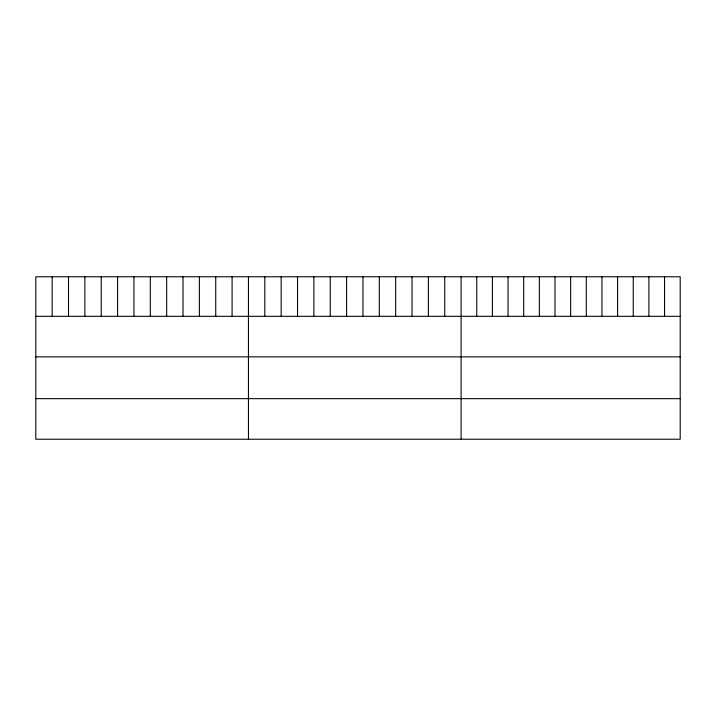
<?xml version="1.0" encoding="UTF-8"?>
<svg xmlns="http://www.w3.org/2000/svg" width="716" height="716" viewBox="0 0 716 716"><rect width="100%" height="100%" fill="white"/><g stroke="black" fill="none" stroke-linecap="round" stroke-linejoin="round"><path stroke-width="1.07" d="M680.2 316.311L680.2 439.221L35.8 439.221L35.8 276.779L680.2 276.779L680.2 316.311L35.8 316.311M35.8 356.872L680.2 356.872M35.8 398.66L680.2 398.66M664.546 276.779L664.546 316.311M648.902 276.779L648.902 316.311M633.248 276.779L633.248 316.311M617.604 276.779L617.604 316.311M601.95 276.779L601.95 316.311M586.306 276.779L586.306 316.311M570.652 276.779L570.652 316.311M554.998 276.779L554.998 316.311M539.354 276.779L539.354 316.311M523.7 276.779L523.7 316.311M508.056 276.779L508.056 316.311M492.402 276.779L492.402 316.311M476.758 276.779L476.758 316.311M461.104 276.779L461.104 439.221M444.743 276.779L444.743 316.311M428.392 276.779L428.392 316.311M412.031 276.779L412.031 316.311M395.671 276.779L395.671 316.311M379.319 276.779L379.319 316.311M362.958 276.779L362.958 316.311M346.598 276.779L346.598 316.311M330.237 276.779L330.237 316.311M313.885 276.779L313.885 316.311M297.525 276.779L297.525 316.311M281.164 276.779L281.164 316.311M264.813 276.779L264.813 316.311M248.452 276.779L248.452 439.221M232.091 276.779L232.091 316.311M215.74 276.779L215.74 316.311M199.379 276.779L199.379 316.311M183.019 276.779L183.019 316.311M166.667 276.779L166.667 316.311M150.306 276.779L150.306 316.311M133.946 276.779L133.946 316.311M117.585 276.779L117.585 316.311M101.233 276.779L101.233 316.311M84.873 276.779L84.873 316.311M68.512 276.779L68.512 316.311M52.161 276.779L52.161 316.311"/></g></svg>
